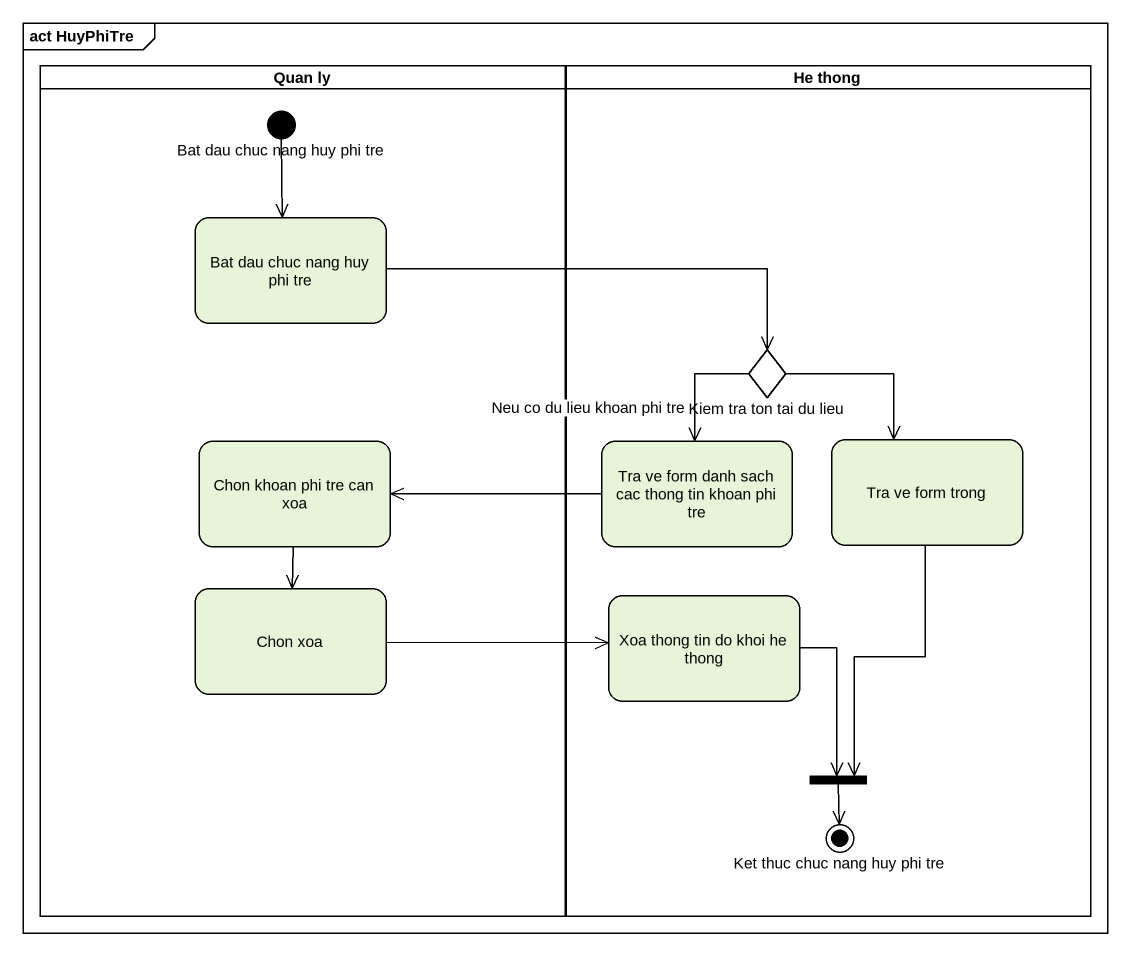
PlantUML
@startuml
mainframe act HuyPhiTre
hide empty description
state "Quan ly" as Quan_ly <<partition>> {
  state "Bat dau chuc nang huy phi tre" as Bat_dau_chuc_nang_huy_phi <<start>>
  state "Bat dau chuc nang huy phi tre" as Bat_dau_chuc_nang_huy_phi_2
  state "Chon khoan phi tre can xoa" as Chon_khoan_phi_tre_can_xoa
  state "Chon xoa" as Chon_xoa
}
state "He thong" as He_thong <<partition>> {
  state "Kiem tra ton tai du lieu" as Kiem_tra_ton_tai_du_lieu <<choice>>
  state "Tra ve form danh sach cac thong tin khoan phi tre" as Tra_ve_form_danh_sach_cac
  state "Tra ve form trong" as Tra_ve_form_trong
  state "Xoa thong tin do khoi he thong" as Xoa_thong_tin_do_khoi_he
  state fork1 <<join>>
  state "Ket thuc chuc nang huy phi tre" as Ket_thuc_chuc_nang_huy_phi <<end>>
}
Bat_dau_chuc_nang_huy_phi --> Bat_dau_chuc_nang_huy_phi_2
Bat_dau_chuc_nang_huy_phi_2 -right-> Kiem_tra_ton_tai_du_lieu
Kiem_tra_ton_tai_du_lieu --> Tra_ve_form_danh_sach_cac : Neu co du lieu khoan phi tre
Kiem_tra_ton_tai_du_lieu --> Tra_ve_form_trong
Chon_khoan_phi_tre_can_xoa --> Chon_xoa
Tra_ve_form_danh_sach_cac -left-> Chon_khoan_phi_tre_can_xoa
Tra_ve_form_trong --> fork1
Chon_xoa -right-> Xoa_thong_tin_do_khoi_he
Xoa_thong_tin_do_khoi_he --> fork1
fork1 --> Ket_thuc_chuc_nang_huy_phi
@enduml
